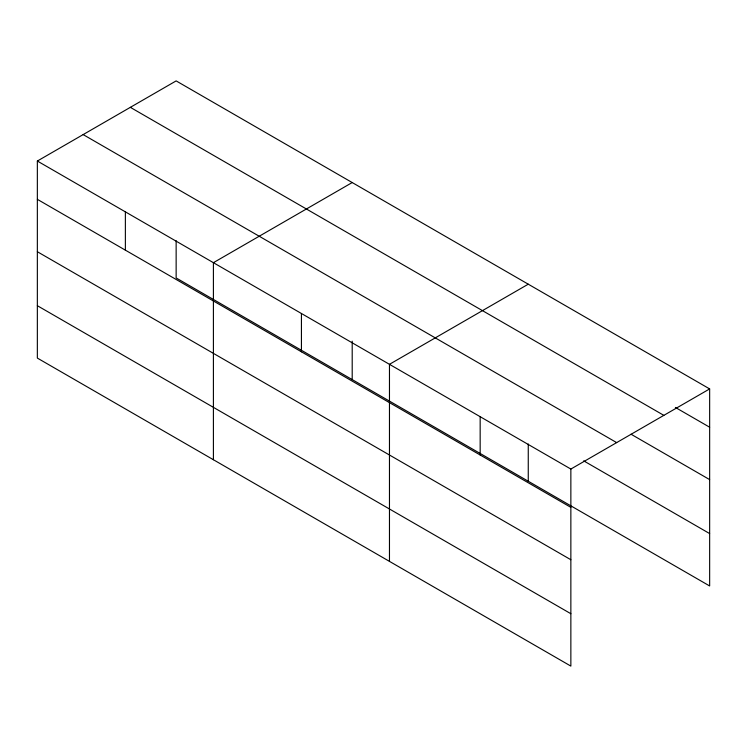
<?xml version="1.0" encoding="UTF-8"?>
<svg xmlns="http://www.w3.org/2000/svg" width="747" height="747" viewBox="0 0 747 747"><rect width="100%" height="100%" fill="white"/><g stroke="black" fill="none" stroke-linecap="round" stroke-linejoin="round"><path stroke-width="1.12" d="M37.35 161.035L570.857 469.051L570.857 666.1L37.35 358.084L37.35 161.035L176.143 80.9L709.65 388.916L709.65 585.965L176.143 277.949L176.143 240.693M352.201 182.548L213.409 262.683L213.409 459.722M528.26 284.196L389.467 364.321L389.467 561.37M570.857 469.051L709.65 388.916M675.391 407.442L709.65 427.219M130.342 107.344L663.85 415.36M631.047 434.222L709.65 479.611M83.15 134.591L616.658 442.607M583.687 460.852L709.65 533.582M37.35 199.337L570.857 507.353M37.35 251.72L570.857 559.736M37.35 305.7L570.857 613.717M528.26 443.989L528.26 481.236M480.162 416.686L480.162 454.988M352.201 341.183L352.201 379.597M301.433 313.507L301.433 351.809M125.375 211.859L125.375 250.161"/></g></svg>
